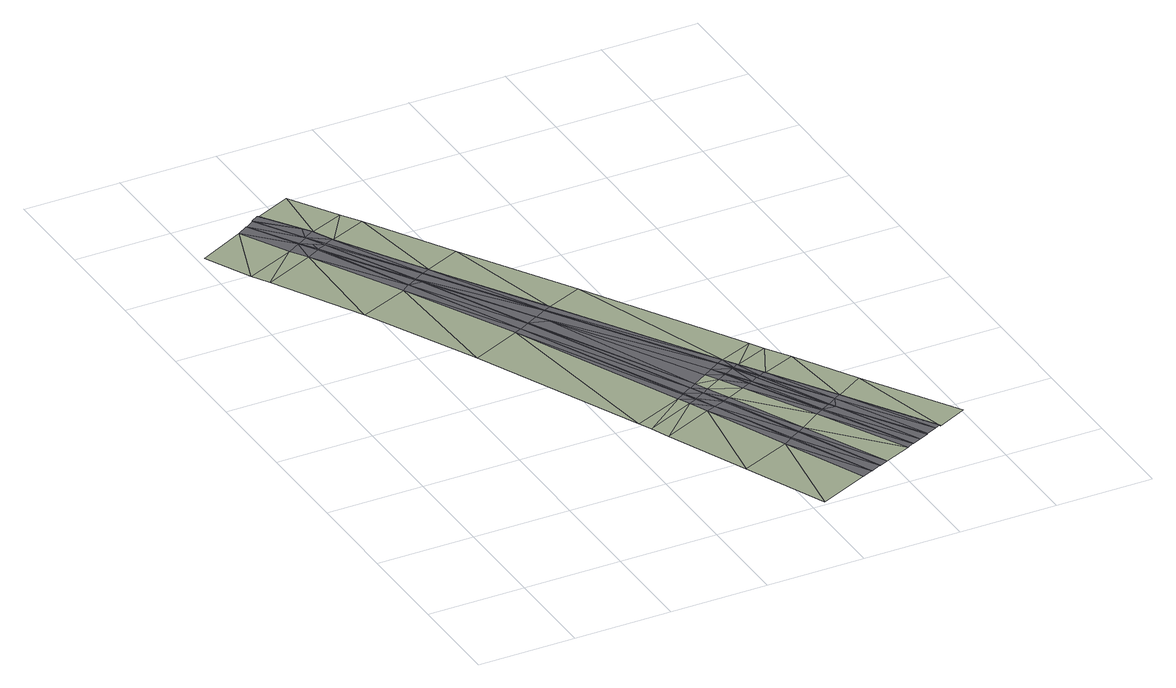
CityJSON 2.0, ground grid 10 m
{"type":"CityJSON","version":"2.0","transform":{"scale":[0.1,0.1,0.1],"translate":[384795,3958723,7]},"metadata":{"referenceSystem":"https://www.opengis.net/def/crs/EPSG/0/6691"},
"CityObjects":{
"railway1":{"type":"Railway","attributes":{"name":"東北線","RailwayRouteAttribute.operatorType":"2","RailwayRouteAttribute.operator":"東日本旅客鉄道","RailwayRouteAttribute.railwayType":"11","RailwayRouteAttribute.startStation":"東京駅","RailwayRouteAttribute.endStation":"盛岡駅"},"geometry":[{"type":"MultiSurface","lod":"3","boundaries":[[[0,1,2]],[[3,0,4]],[[5,6,0]],[[3,5,0]],[[7,8,9]],[[6,1,0]],[[4,0,10]],[[9,8,11]],[[0,2,10]],[[11,12,13]],[[14,2,1]],[[8,12,11]],[[14,15,2]],[[15,10,2]],[[15,13,12]],[[14,13,15]],[[9,16,7]],[[3,17,5]],[[18,16,9]],[[19,17,3]]],"semantics":{"surfaces":[{"type":"TrafficArea","function":"8120"},{"type":"TrafficArea","function":"8112"},{"type":"TrafficArea","function":"8111"},{"type":"AuxiliaryTrafficArea"}],"values":[0,0,0,0,0,0,0,0,0,1,1,1,1,1,2,2,3,3,3,3]}}]},
"railway2":{"type":"Railway","attributes":{"name":"東北線","RailwayRouteAttribute.operatorType":"2","RailwayRouteAttribute.operator":"東日本旅客鉄道","RailwayRouteAttribute.railwayType":"11","RailwayRouteAttribute.startStation":"東京駅","RailwayRouteAttribute.endStation":"盛岡駅"},"geometry":[{"type":"MultiSurface","lod":"3","boundaries":[[[20,21,22]],[[21,23,24]],[[23,25,26]],[[22,21,24]],[[24,23,26]],[[25,27,28]],[[26,25,28]],[[24,29,22]],[[26,30,24]],[[22,29,31]],[[24,30,29]],[[28,27,32]],[[33,31,34]],[[34,31,29]],[[28,35,26]],[[34,29,30]],[[36,33,34]],[[26,35,30]],[[37,33,36]],[[34,30,38]],[[35,39,30]],[[36,34,38]],[[40,37,41]],[[41,37,36]],[[39,42,30]],[[32,43,28]],[[44,40,41]],[[41,36,45]],[[45,36,38]],[[30,42,38]],[[28,43,35]],[[46,40,44]],[[47,41,45]],[[35,48,39]],[[38,49,45]],[[44,41,47]],[[42,49,38]],[[43,48,35]],[[48,50,39]],[[51,45,49]],[[39,50,42]],[[47,45,51]],[[52,44,47]],[[46,44,53]],[[42,54,49]],[[55,46,53]],[[50,54,42]],[[51,56,47]],[[53,44,52]],[[56,52,47]],[[57,49,54]],[[53,58,55]],[[51,49,57]],[[52,59,53]],[[55,58,60]],[[61,62,60]],[[53,59,58]],[[62,63,60]],[[61,60,58]],[[61,64,62]],[[64,63,62]],[[61,58,65]],[[64,61,65]],[[66,60,63]],[[64,67,63]],[[65,58,59]],[[68,51,57]],[[67,64,65]],[[67,69,63]],[[69,66,63]],[[70,60,66]],[[59,52,71]],[[71,52,56]],[[70,72,73]],[[74,72,70]],[[70,66,74]],[[65,75,67]],[[76,74,66]],[[77,66,69]],[[78,74,76]],[[78,72,74]],[[65,59,75]],[[79,73,72]],[[66,80,76]],[[77,80,66]],[[67,81,69]],[[78,76,80]],[[56,51,68]],[[78,82,72]],[[83,79,72]],[[75,59,71]],[[84,82,78]],[[84,78,80]],[[72,82,83]],[[85,79,86]],[[86,79,83]],[[84,87,82]],[[77,69,81]],[[82,88,83]],[[80,89,84]],[[67,75,81]],[[56,90,71]],[[68,90,56]],[[80,77,89]],[[86,83,88]],[[87,84,89]],[[87,91,82]],[[92,86,88]],[[86,93,85]],[[89,77,81]],[[75,94,81]],[[75,71,95]],[[96,94,75]],[[91,87,89]],[[81,97,89]],[[81,94,97]],[[97,98,89]],[[95,96,75]],[[92,99,86]],[[98,97,94]],[[94,100,98]],[[88,82,91]],[[95,71,90]],[[91,89,98]],[[94,96,100]],[[99,93,86]],[[92,88,101]],[[102,88,91]],[[103,91,98]],[[101,104,92]],[[101,88,102]],[[104,99,92]],[[98,100,103]],[[105,100,96]],[[103,100,105]],[[91,106,102]],[[103,106,91]],[[106,107,102]],[[108,104,101]],[[101,102,109]],[[109,108,101]],[[109,102,107]],[[110,108,109]]],"semantics":{"surfaces":[{"type":"AuxiliaryTrafficArea"},{"type":"TrafficArea","function":"8120"},{"type":"TrafficArea","function":"8112"},{"type":"TrafficArea","function":"8111"}],"values":[0,0,0,0,0,0,0,1,1,1,1,0,2,2,1,2,3,1,3,3,2,3,2,2,3,1,1,2,2,3,1,1,1,2,2,1,2,2,3,1,3,1,0,0,2,0,2,0,0,0,1,1,1,1,1,2,1,2,2,3,2,2,3,3,2,2,0,3,2,3,3,1,1,2,2,2,3,2,3,3,2,2,1,2,2,2,3,0,2,1,2,2,3,1,1,1,2,3,1,3,3,1,1,2,1,3,2,1,0,2,3,2,3,3,2,2,3,3,0,2,2,1,2,3,2,0,1,1,3,0,1,0,2,1,2,1,3,1,0,1,0,1,0]}}]},
"railway3":{"type":"Railway","attributes":{"name":"東北線","RailwayRouteAttribute.operatorType":"2","RailwayRouteAttribute.operator":"東日本旅客鉄道","RailwayRouteAttribute.railwayType":"11","RailwayRouteAttribute.startStation":"東京駅","RailwayRouteAttribute.endStation":"盛岡駅"},"geometry":[{"type":"MultiSurface","lod":"3","boundaries":[[[79,111,73]],[[85,112,79]],[[111,112,113]],[[114,112,85]],[[114,113,112]],[[115,113,116]],[[117,113,114]],[[117,116,113]],[[10,116,4]],[[118,116,117]],[[118,4,116]],[[3,4,118]],[[119,120,8]],[[119,121,120]],[[122,123,121]],[[124,31,123]],[[112,111,79]],[[115,111,113]],[[125,115,116]],[[125,116,10]],[[7,119,8]],[[122,121,119]],[[124,123,122]],[[22,31,124]],[[60,126,55]],[[46,127,40]],[[46,128,127]],[[129,130,128]],[[55,126,46]],[[129,128,126]],[[126,128,46]],[[131,111,132]],[[70,73,131]],[[133,134,135]],[[129,136,130]],[[15,137,138]],[[120,121,139]],[[140,141,121]],[[142,133,141]],[[121,141,139]],[[143,127,128]],[[40,143,37]],[[143,128,134]],[[133,135,144]],[[33,123,31]],[[121,123,140]],[[8,139,12]],[[138,125,10]],[[132,111,115]],[[131,73,111]],[[136,126,60]],[[136,129,126]],[[134,130,135]],[[133,142,134]],[[136,135,130]],[[15,138,10]],[[133,139,141]],[[137,133,144]],[[125,132,115]],[[127,143,40]],[[130,134,128]],[[120,139,8]],[[70,136,60]],[[37,123,33]],[[143,134,140]],[[125,138,137]],[[15,12,137]],[[144,132,137]],[[131,144,136]],[[132,144,131]],[[142,140,134]],[[123,143,140]],[[143,123,37]],[[131,136,70]],[[137,15,139]],[[137,139,133]],[[137,12,139]],[[142,141,140]],[[137,132,125]],[[136,144,135]],[[124,20,22]],[[122,145,124]],[[85,146,114]],[[119,147,122]],[[114,148,117]],[[7,149,119]],[[117,150,118]],[[118,19,3]],[[145,20,124]],[[147,145,122]],[[93,146,85]],[[149,147,119]],[[146,148,114]],[[16,149,7]],[[148,150,117]],[[150,19,118]]],"semantics":{"surfaces":[{"type":"TrafficArea","function":"8120"},{"type":"TrafficArea","function":"8112"},{"type":"TrafficArea","function":"8111"},{"type":"AuxiliaryTrafficArea"}],"values":[0,0,0,0,0,0,0,0,0,0,0,0,0,0,0,0,0,0,0,0,0,0,0,0,0,0,0,0,0,0,0,1,1,1,1,1,1,1,1,1,1,1,1,1,1,1,1,1,1,1,1,1,1,1,1,1,1,1,1,1,1,1,2,2,2,2,2,2,2,2,2,2,2,2,2,2,2,2,2,2,3,3,3,3,3,3,3,3,3,3,3,3,3,3,3,3]}}]}
},
"vertices":[
[110,649,6],[76,683,6],[78,680,6],[118,642,5],[116,641,6],[86,688,5],[84,688,6],[82,620,6],[95,628,6],[55,669,6],[106,635,6],[66,676,6],[96,628,6],[67,676,6],[76,682,6],[106,634,6],[30,597,6],[123,705,5],[7,645,6],[153,656,5],
[226,203,6],[232,190,6],[278,225,6],[240,171,6],[284,213,6],[277,88,6],[292,194,6],[314,3,6],[329,110,6],[292,217,6],[302,198,6],[286,230,6],[366,26,6],[287,231,6],[293,218,6],[338,116,6],[303,224,6],[297,237,6],[313,202,6],[339,117,6],[298,237,6],[304,224,6],[349,123,6],[377,31,6],[310,228,6],[314,203,6],[304,241,6],[321,206,6],[378,31,6],[350,123,6],[388,36,6],[357,128,6],[340,215,6],[327,238,6],[389,36,6],[320,251,6],[379,143,6],[398,40,6],[336,243,6],[348,219,6],[329,257,6],[337,243,6],[334,249,6],[338,244,6],[337,244,6],[349,220,6],[347,249,6],[352,221,6],[426,52,6],[353,221,6],[339,263,6],[386,147,6],[349,250,6],[340,264,6],[344,256,6],[387,148,6],[347,250,6],[359,225,6],[348,250,6],[346,267,6],[360,225,6],[396,153,6],[364,227,6],[354,254,6],[363,226,6],[347,268,5],[356,254,5],[366,221,6],[370,230,6],[397,153,6],[433,56,6],[406,159,6],[371,230,5],[382,282,5],[400,146,6],[434,56,6],[443,60,6],[399,148,6],[400,147,6],[390,268,5],[404,140,6],[414,164,5],[413,163,6],[453,65,6],[406,244,5],[452,64,6],[464,70,6],[470,73,6],[443,182,5],[471,73,5],[502,88,5],
[242,420,6],[249,423,6],[180,533,6],[249,424,5],[173,529,6],[126,620,6],[181,534,5],[128,621,5],[93,603,6],[106,610,6],[151,517,6],[143,511,6],[207,401,6],[200,398,6],[118,616,6],[237,401,6],[226,389,6],[218,407,6],[229,413,6],[169,509,6],[241,420,6],[172,529,6],[162,522,6],[165,516,6],[166,516,6],[230,413,6],[116,615,6],[110,627,6],[107,611,6],[152,517,6],[111,603,6],[161,522,6],[217,406,6],[162,523,6],[148,375,6],[287,440,5],[91,489,6],[218,550,5],[41,580,6],[166,637,5]
]}
